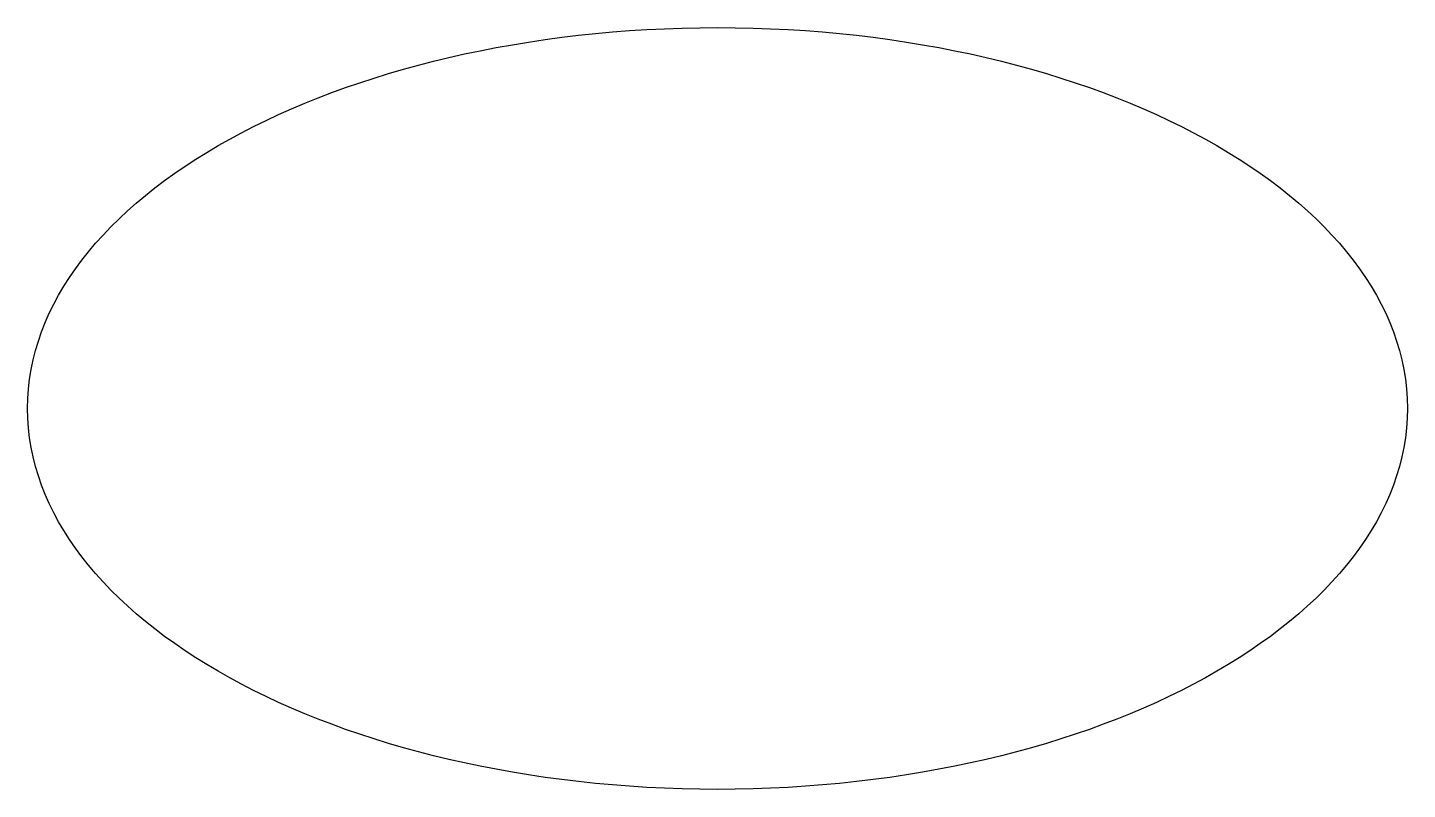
# Model space of a CAD drawing. Extents: x 6616.86 to 6618.06, y 9524.92 to 9525.58.
import ezdxf

# ---------------------------------------------------------------- set-up
doc = ezdxf.new("R2010")
doc.units = 0
doc.header["$LTSCALE"] = 10
doc.header["$MEASUREMENT"] = 0
doc.layers.add('MOVEIS', color=2, linetype='CONTINUOUS')

msp = doc.modelspace()

# ---------------------------------------------------------------- linework, layer by layer
at = {"layer": 'MOVEIS'}
msp.add_ellipse((6617.4571, 9525.2463), major_axis=(-0.6, 0), ratio=0.551713, dxfattribs=at)

doc.saveas('drawing.dxf')
